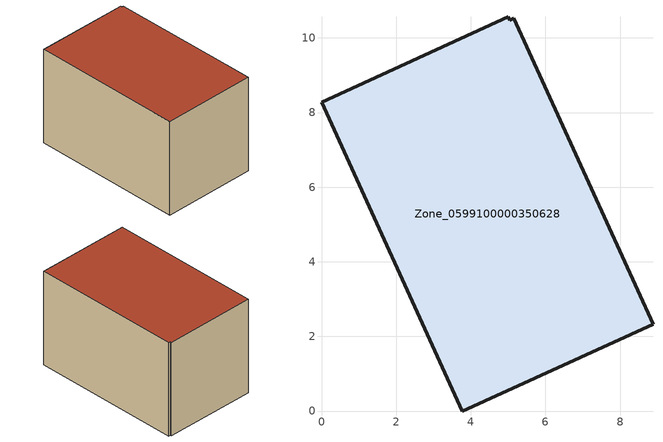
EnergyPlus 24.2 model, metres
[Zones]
Zone_0599100000350628
 floor ground (C_G): 3.77,0 0,8.28 5.01,10.56 5.05,10.47 5.15,10.52 8.88,2.33 z0
 wall outside (C_F): 3.77,0 8.88,2.33 5.15,10.52 5.05,10.47 5.01,10.56 0,8.28 3.77,0 z0:5.75
 roof outside (C_R): 0,8.28 3.77,0 8.88,2.33 5.15,10.52 5.05,10.47 5.01,10.56 z5.75
[BUILDING]
Pand.0599100000350628: North Axis=0; Terrain=City; Loads Convergence Tolerance Value=0.04; Temperature Convergence Tolerance Value=0.4; Solar Distribution=FullExterior; Maximum Number of Warmup Days=25; Minimum Number of Warmup Days=1
[Site:Location]
Rotterdam.The.Hague.AP_ZH_NLD Design_Conditions: Latitude=51.96; Longitude=4.45; Time Zone=1; Elevation=-4.5
[SITE:GROUNDTEMPERATURE:BUILDINGSURFACE]
18, 18, 18, 18, 18, 18, 18, 18, 18, 18, 18, 18
[MATERIAL] Thermal Absorptance=0.9; Solar Absorptance=0.7; Visible Absorptance=0.7
Name | Roughness | Thickness | Conductivity | Density | Specific Heat
G.TI.1992-2005 | MediumSmooth | 0.15 | 0.06 | 540 | 1210
F.TI.1992-2005 | Rough | 0.3 | 0.12 | 1920 | 840
R.TI.1992-2005 | MediumRough | 0.2 | 0.08 | 1500 | 1000
[CONSTRUCTION]
C_G: G.TI.1992-2005
C_F: F.TI.1992-2005
C_R: R.TI.1992-2005
[ZONE]
Zone_0599100000350628: Type=1; Multiplier=1; Ceiling Height=Autocalculate; Volume=Autocalculate; Floor Area=autocalculate; Part of Total Floor Area=Yes
[ZONEINFILTRATION:DESIGNFLOWRATE]
Infil_Zone_0599100000350628: Zone or ZoneList or Space or SpaceList=Zone_0599100000350628; Schedule=AlwaysOn; Design Flow Rate Calculation Method=Flow/Area; Flow Rate per Floor Area=0.0015; Constant Term Coefficient=1; Temperature Term Coefficient=0; Velocity Term Coefficient=0; Velocity Squared Term Coefficient=0
[HVACTEMPLATE:ZONE:IDEALLOADSAIRSYSTEM]
Zone_0599100000350628: Maximum Heating Supply Air Temperature=50; Minimum Cooling Supply Air Temperature=13; Maximum Heating Supply Air Humidity Ratio=0.0156; Minimum Cooling Supply Air Humidity Ratio=0.0077; Heating Limit=NoLimit; Cooling Limit=NoLimit; Dehumidification Control Type=ConstantSensibleHeatRatio; Cooling Sensible Heat Ratio=0.7; Dehumidification Setpoint=60; Humidification Control Type=None; Humidification Setpoint=30; Outdoor Air Method=None; Outdoor Air Flow Rate per Person=0.00944; Outdoor Air Flow Rate per Zone Floor Area=0; Outdoor Air Flow Rate per Zone=0; Demand Controlled Ventilation Type=None; Outdoor Air Economizer Type=NoEconomizer; Heat Recovery Type=None; Sensible Heat Recovery Effectiveness=0.7; Latent Heat Recovery Effectiveness=0.65
[ZONECONTROL:THERMOSTAT]
ThermostatControl_Zone_0599100000350628: Zone or ZoneList=Zone_0599100000350628; Control Type Schedule=DualSetpointControlType; Control 1=Thermostat_Zone_0599100000350628; Temperature Difference Between Cutout And Setpoint=0
[THERMOSTATSETPOINT:DUALSETPOINT]
Thermostat_Zone_0599100000350628: Heating Setpoint Temperature Schedule=HeatingSetpoint_Zone_0599100000350628; Cooling Setpoint Temperature Schedule=CoolingSetpoint_Zone_0599100000350628
[SCHEDULE:COMPACT]
HeatingSetpoint_Zone_0599100000350628: Through: 12/31, For: AllDays, Until: 24:00, 21
CoolingSetpoint_Zone_0599100000350628: Through: 12/31, For: AllDays, Until: 24:00, 24
DualSetpointControlType: Through: 12/31, For: AllDays, Until: 24:00, 4
AlwaysOn: Through: 12/31, For: AllDays, Until: 24:00, 1
